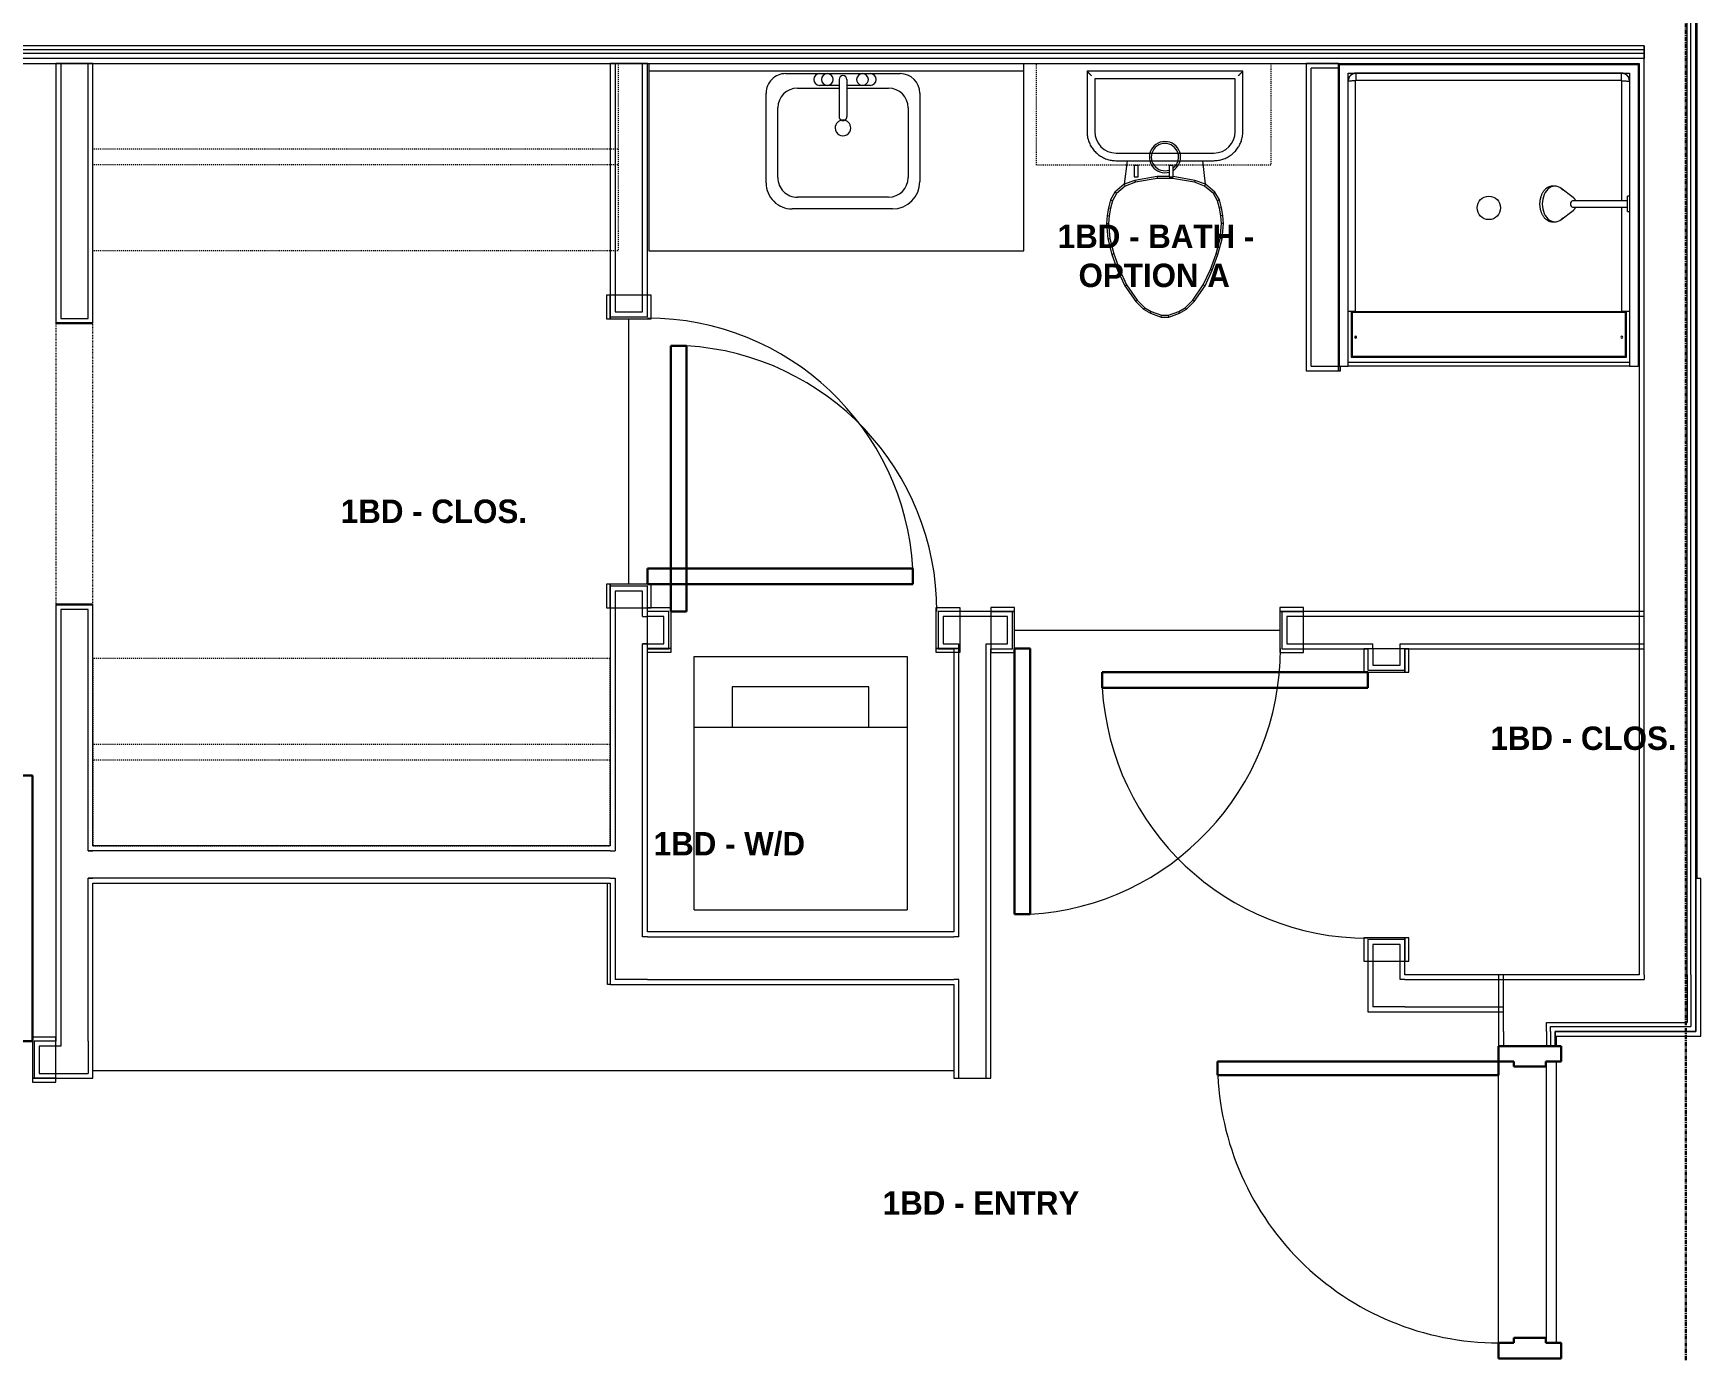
# Model space of a CAD drawing. Header units: inches. Extents: x -4093 to -1777, y 9773 to 12264.
# Drawn here: x -3692.9 to -3479.4, y 10668.9 to 10837.6 of the extents above; entities that cross this region are included whole.
import ezdxf

# ---------------------------------------------------------------- set-up
doc = ezdxf.new("R2010")
doc.units = ezdxf.units.IN
doc.header["$MEASUREMENT"] = 0
for name, pattern in [('Dash', [0.25, 0.125, -0.125]), ('Grid Line 1_2_', [0.875, 0.5, -0.125, 0.125, -0.125]), ('Overhead', [0.15625, 0.09375, -0.0625])]:
    doc.linetypes.add(name, pattern=pattern)
for name, color, linetype, lineweight in [('0-1', 7, 'Continuous', 5), ('0-2', 7, 'Continuous', 9), ('0-3', 8, 'Continuous', 9), ('A-AREA-IDEN', 2, 'Continuous', 9), ('A-DETL-MEDM-1', 10, 'Continuous', 30), ('A-DETL-MEDM-2', 33, 'Overhead', 9), ('A-DOOR-1', 7, 'Continuous', 9), ('A-DOOR-2', 10, 'Continuous', 30), ('A-DOOR-3', 31, 'Overhead', 9), ('A-DOOR-FRAM-1', 10, 'Continuous', 30), ('A-FLOR-1', 7, 'Continuous', 9), ('A-FLOR-2', 192, 'Continuous', 9), ('A-WALL-1', 7, 'Continuous', 9), ('A-WALL-2', 250, 'Continuous', 18), ('I-WALL-1', 7, 'Continuous', 9), ('P-SANR-FIXT-1', 7, 'Continuous', 9), ('Q-CASE-1', 7, 'Continuous', 9), ('Q-CASE-2', 7, 'Dash', 9), ('Q-CASE-HDLN-1', 7, 'Dash', 9), ('S-GRID-1', 1, 'Grid Line 1_2_', 30)]:
    doc.layers.add(name, color=color, linetype=linetype, lineweight=lineweight)
doc.styles.add('Century Gothic_B', font='GOTHICB.TTF', dxfattribs={"height": 3})

# ---------------------------------------------------------------- blocks, each defined once
blk = doc.blocks.new('SWING - SINGLE - FLUSH - SWING - FLUSH - 2-10 x 6-8 - PRIVACY-4346067-BACKGROUND - 3RD FLOOR')
at = {"layer": 'A-DOOR-1'}
for p, q in [((-17, 2.87), (-20, 2.87)), ((-20, 2.87), (-20, -2.38)), ((-17, -2.38), (-17, 2.87)), ((20, 2.87), (17, 2.87)), ((17, 2.87), (17, -2.38)), ((20, -2.38), (20, 2.87)), ((-20, -2.38), (-17, -2.38)), ((-17, -2.38), (-20, -2.38)), ((-20, -2.38), (-20, -2.88)), ((-20, -2.88), (-17, -2.88)), ((-17, -2.88), (-17, -2.38)), ((17, -2.38), (20, -2.38)), ((20, -2.38), (17, -2.38)), ((17, -2.38), (17, -2.88)), ((17, -2.88), (20, -2.88)), ((20, -2.88), (20, -2.38))]:
    blk.add_line(p, q, dxfattribs=at)
blk.add_arc((17, 2.37), 34.07, 93.3657, 180, dxfattribs=at)
at = {"layer": 'A-DOOR-2'}
for p, q in [((15, 2.37), (15, 36.38)), ((17, 36.38), (15, 36.38)), ((17, 2.37), (17, 36.38)), ((17, 2.37), (15, 2.37))]:
    blk.add_line(p, q, dxfattribs=at)
blk = doc.blocks.new('OD_CW_Closet - OD_CW_Closet-3838442-BACKGROUND - 3RD FLOOR')
at = {"layer": 'Q-CASE-HDLN-1'}
for p, q in [((0.74, -24), (0.74, 0)), ((0.74, 0), (67.99, 0)), ((67.99, 0), (67.99, -24)), ((0.74, -11), (67.99, -11)), ((0.74, -13), (67.99, -13)), ((67.99, -24), (0.74, -24))]:
    blk.add_line(p, q, dxfattribs=at)
blk = doc.blocks.new('Stacked Washer and Dryer - 26_x25_ - Private-3627842-BACKGROUND - 3RD FLOOR')
at = {"layer": 'P-SANR-FIXT-1'}
for p, q in [((0, 13.625), (32.4375, 13.625)), ((0, 13.625), (0, -13.625)), ((23.34375, -13.625), (23.34375, 13.625)), ((32.4375, 13.625), (32.4375, -13.625)), ((28.53125, 8.75), (23.34375, 8.75)), ((28.53125, -8.75), (28.53125, 8.75)), ((23.34375, -8.75), (28.53125, -8.75)), ((32.4375, -13.625), (0, -13.625))]:
    blk.add_line(p, q, dxfattribs=at)
blk = doc.blocks.new('SWING - SINGLE - FLUSH - SWING - FLUSH - 2-10 x 6-8 - PRIVACY-4346066-BACKGROUND - 3RD FLOOR')
at = {"layer": 'A-DOOR-1'}
for p, q in [((-17, 2.87), (-20, 2.87)), ((-20, 2.87), (-20, -2.38)), ((-17, -2.38), (-17, 2.87)), ((20, 2.87), (17, 2.87)), ((17, 2.87), (17, -2.38)), ((20, -2.38), (20, 2.87)), ((-20, -2.38), (-17, -2.38)), ((-17, -2.38), (-20, -2.38)), ((-20, -2.38), (-20, -2.88)), ((-20, -2.88), (-17, -2.88)), ((-17, -2.88), (-17, -2.38)), ((17, -2.38), (20, -2.38)), ((20, -2.38), (17, -2.38)), ((17, -2.38), (17, -2.88)), ((17, -2.88), (20, -2.88)), ((20, -2.88), (20, -2.38))]:
    blk.add_line(p, q, dxfattribs=at)
blk.add_arc((17, 2.37), 34.07, 93.3657, 180, dxfattribs=at)
at = {"layer": 'A-DOOR-2'}
for p, q in [((15, 2.37), (15, 36.38)), ((17, 36.38), (15, 36.38)), ((17, 2.37), (17, 36.38)), ((17, 2.37), (15, 2.37))]:
    blk.add_line(p, q, dxfattribs=at)
blk = doc.blocks.new('M_Sink Vanity-Square - 500 x 440mm-1372835-BACKGROUND - 3RD FLOOR')
at = {"layer": 'P-SANR-FIXT-1'}
for p, q in [((-5.72, 10.23), (7.14, 10.23)), ((-5.22, 8.73), (6.46, 8.73)), ((-9.22, -4.59), (-9.22, 6.73)), ((10.46, 6.91), (10.46, -4.59)), ((-7.72, -2.72), (-7.72, 6.23)), ((8.96, 6.23), (8.96, -2.72)), ((0.12, -6.33), (0.12, -1.59)), ((1.12, -6.33), (1.12, -1.59)), ((0.12, -5.22), (-5.22, -5.22)), ((-2.88, -5.59), (0.12, -5.59)), ((6.46, -5.22), (1.12, -5.22)), ((1.12, -5.59), (3.62, -5.59)), ((7.96, -7.09), (-6.72, -7.09)), ((3.62, -7.09), (-2.88, -7.09))]:
    blk.add_line(p, q, dxfattribs=at)
for centre, radius, start, end in [((-5.72, 6.73), 3.5, 90, 180), ((-5.22, 6.23), 2.5, 90, 180), ((6.46, 6.23), 2.5, 360, 90), ((7.14, 6.91), 3.32, 360, 90), ((0.62, -0.13), 1, 360, 180), ((0.62, -0.13), 1, 180, 0), ((0.62, -1.59), 0.5, 360, 180), ((-5.22, -2.72), 2.5, 180, 270), ((6.46, -2.72), 2.5, 270, 360), ((-6.72, -4.59), 2.5, 180, 270), ((-2.88, -6.34), 0.75, 90, 270), ((-1.88, -6.34), 0.75, 360, 180), ((-1.88, -6.34), 0.75, 180, 0), ((0.62, -6.33), 0.5, 180, 0), ((2.62, -6.34), 0.75, 0, 180), ((2.62, -6.34), 0.75, 180, 0), ((3.62, -6.34), 0.75, 270, 90), ((7.96, -4.59), 2.5, 270, 0)]:
    blk.add_arc(centre, radius, start, end, dxfattribs=at)
blk = doc.blocks.new('Toilet-Domestic-3D - Toilet-Domestic-3D-1352612-BACKGROUND - 3RD FLOOR')
at = {"layer": 'P-SANR-FIXT-1'}
for p, q in [((-9.98, 19.48), (-9.98, 11.75)), ((9.98, 19.48), (-9.98, 19.48)), ((-9.86, 19.36), (-9.98, 19.48)), ((9.98, 19.48), (9.86, 19.36)), ((9.98, 11.75), (9.98, 19.48)), ((9, 18.5), (-9, 18.5)), ((-9, 18.5), (-9, 11.75)), ((-9, 18.5), (-9, 11.75)), ((9, 18.5), (-9, 18.5)), ((9, 11.75), (9, 18.5)), ((9, 11.75), (9, 18.5)), ((-6.25, 9), (6.25, 9)), ((-6.25, 9), (6.25, 9)), ((-6.25, 8.02), (6.25, 8.02)), ((-4.86, 8.02), (-5.21, 5)), ((5.21, 5), (4.86, 8.02)), ((-5.21, 5), (-6.4, 4)), ((-5.08, 4.78), (-6.21, 3.84)), ((-3.84, 5.5), (-5.21, 5)), ((-5.21, 5), (-5.08, 4.78)), ((-3.77, 5.26), (-5.08, 4.78)), ((-1, 6), (-3.84, 5.5)), ((-3.84, 5.5), (-3.77, 5.26)), ((-0.98, 5.75), (-3.77, 5.26)), ((-1, 6), (-0.98, 5.75)), ((0.56, 6), (-1, 6)), ((0.98, 5.75), (-0.98, 5.75)), ((1, 5.98), (0.98, 5.75)), ((3.77, 5.26), (0.98, 5.75)), ((3.84, 5.5), (1.05, 5.99)), ((3.84, 5.5), (3.77, 5.26)), ((5.08, 4.78), (3.77, 5.26)), ((5.21, 5), (3.84, 5.5)), ((5.21, 5), (5.08, 4.78)), ((6.21, 3.84), (5.08, 4.78)), ((6.4, 4), (5.21, 5)), ((-6.97, 3), (-7.24, 2)), ((-6.73, 2.9), (-6.99, 1.95)), ((-6.4, 4), (-6.97, 3)), ((-6.97, 3), (-6.73, 2.9)), ((-6.21, 3.84), (-6.73, 2.9)), ((-6.21, 3.84), (-6.4, 4)), ((6.4, 4), (6.21, 3.84)), ((6.73, 2.9), (6.21, 3.84)), ((6.97, 3), (6.4, 4)), ((6.97, 3), (6.73, 2.9)), ((6.99, 1.95), (6.73, 2.9)), ((7.24, 2), (6.97, 3)), ((-7.41, 1), (-7.5, 0)), ((-7.24, 2), (-7.41, 1)), ((-7.41, 1), (-7.16, 0.96)), ((-7.16, 0.96), (-7.25, 0)), ((-7.24, 2), (-6.99, 1.95)), ((-6.99, 1.95), (-7.16, 0.96)), ((7.24, 2), (6.99, 1.95)), ((7.16, 0.96), (6.99, 1.95)), ((7.41, 1), (7.16, 0.96)), ((7.25, 0), (7.16, 0.96)), ((7.41, 1), (7.24, 2)), ((7.5, 0), (7.25, 0)), ((7.5, 0), (7.41, 1)), ((-7.5, 0), (-7.25, 0)), ((-7.5, 0), (-7.33, -1.99)), ((-7.33, -1.99), (-7.08, -1.95)), ((-7.33, -1.99), (-6.79, -4)), ((-7.25, 0), (-7.08, -1.95)), ((-7.08, -1.95), (-6.55, -3.92)), ((6.55, -3.92), (7.08, -1.95)), ((6.79, -4), (7.33, -1.99)), ((7.08, -1.95), (7.25, 0)), ((7.33, -1.99), (7.08, -1.95)), ((7.33, -1.99), (7.5, 0)), ((-6.79, -4), (-6.55, -3.92)), ((-6.79, -4), (-6.06, -6)), ((-6.55, -3.92), (-5.83, -5.9)), ((5.83, -5.9), (6.55, -3.92)), ((6.06, -6), (6.79, -4)), ((6.79, -4), (6.55, -3.92)), ((-6.06, -6), (-5.83, -5.9)), ((-6.06, -6), (-5.13, -8)), ((-5.83, -5.9), (-4.91, -7.88)), ((4.91, -7.88), (5.83, -5.9)), ((5.13, -8), (6.06, -6)), ((6.06, -6), (5.83, -5.9)), ((-5.13, -8), (-4.91, -7.88)), ((-5.13, -8), (-3.74, -10)), ((-4.91, -7.88), (-3.55, -9.84)), ((3.55, -9.84), (4.91, -7.88)), ((3.74, -10), (5.13, -8)), ((5.13, -8), (4.91, -7.88)), ((-3.74, -10), (-3.55, -9.84)), ((-3.74, -10), (-2.74, -11)), ((-3.55, -9.84), (-2.59, -10.8)), ((2.59, -10.8), (3.55, -9.84)), ((2.74, -11), (3.74, -10)), ((3.74, -10), (3.55, -9.84)), ((-2.74, -11), (-2.59, -10.8)), ((-2.74, -11), (-1.87, -11.5)), ((-2.59, -10.8), (-1.77, -11.27)), ((-1.87, -11.5), (-1.77, -11.27)), ((-1.87, -11.5), (-0.5, -12)), ((-1.77, -11.27), (-0.46, -11.75)), ((-0.5, -12), (-0.46, -11.75)), ((-0.5, -12), (0.5, -12)), ((-0.46, -11.75), (0.46, -11.75)), ((0.46, -11.75), (1.77, -11.27)), ((0.5, -12), (0.46, -11.75)), ((0.5, -12), (1.87, -11.5)), ((1.77, -11.27), (2.59, -10.8)), ((1.87, -11.5), (1.77, -11.27)), ((1.87, -11.5), (2.74, -11)), ((2.74, -11), (2.59, -10.8))]:
    blk.add_line(p, q, dxfattribs=at)
at = {"layer": 'P-SANR-FIXT-1', "flags": 128}
for points in [[(-9.98, 11.75), (-9.97, 11.6), (-9.97, 11.45), (-9.95, 11.3), (-9.93, 11.16), (-9.9, 11.01), (-9.87, 10.86), (-9.83, 10.72), (-9.79, 10.58), (-9.74, 10.44), (-9.68, 10.3), (-9.62, 10.16), (-9.56, 10.03), (-9.48, 9.9), (-9.41, 9.77), (-9.33, 9.65), (-9.24, 9.52), (-9.15, 9.41), (-9.05, 9.29), (-8.95, 9.18), (-8.85, 9.08), (-8.74, 8.97), (-8.62, 8.88), (-8.51, 8.78), (-8.39, 8.7), (-8.26, 8.61), (-8.14, 8.54), (-8.01, 8.46), (-7.87, 8.4), (-7.74, 8.33), (-7.6, 8.28), (-7.46, 8.22), (-7.32, 8.18), (-7.17, 8.14), (-7.03, 8.11), (-6.88, 8.08), (-6.74, 8.05), (-6.59, 8.04), (-6.44, 8.03), (-6.29, 8.02), (-6.25, 8.02)], [(6.25, 8.02), (6.4, 8.03), (6.55, 8.03), (6.7, 8.05), (6.84, 8.07), (6.99, 8.1), (7.14, 8.13), (7.28, 8.17), (7.42, 8.21), (7.56, 8.26), (7.7, 8.32), (7.84, 8.38), (7.97, 8.44), (8.1, 8.52), (8.23, 8.59), (8.35, 8.67), (8.48, 8.76), (8.59, 8.85), (8.71, 8.95), (8.82, 9.05), (8.92, 9.15), (9.03, 9.26), (9.12, 9.38), (9.22, 9.49), (9.3, 9.61), (9.39, 9.74), (9.46, 9.86), (9.54, 9.99), (9.6, 10.13), (9.67, 10.26), (9.72, 10.4), (9.78, 10.54), (9.82, 10.68), (9.86, 10.83), (9.89, 10.97), (9.92, 11.12), (9.95, 11.26), (9.96, 11.41), (9.97, 11.56), (9.98, 11.71), (9.98, 11.75)]]:
    blk.add_lwpolyline(points, dxfattribs=at)
at = {"layer": 'P-SANR-FIXT-1'}
for centre, radius, start, end in [((-6.25, 11.75), 2.75, 180, 270), ((-6.25, 11.75), 2.75, 180, 270), ((6.25, 11.75), 2.75, 270, 360), ((6.25, 11.75), 2.75, 270, 360), ((0, 8.48), 2, 360, 286.863), ((0, 8.48), 1.75, 360, 289.017), ((0, 8.48), 2, 302.0714, 360), ((0, 8.48), 1.75, 308.7554, 360)]:
    blk.add_arc(centre, radius, start, end, dxfattribs=at)
for points in [[(-9.98, 19.48), (-9.98, 19.48), (-9.98, 19.48), (-9.98, 19.48)], [(9.98, 19.48), (9.98, 19.48), (9.98, 19.48), (9.98, 19.48)]]:
    blk.add_open_spline(points, degree=3, dxfattribs=at)
for points, knots in [([(-9.37, 18.87), (-9.41, 18.91), (-9.47, 18.97), (-9.55, 19.05), (-9.6, 19.1), (-9.66, 19.16), (-9.71, 19.21), (-9.75, 19.25), (-9.78, 19.28), (-9.8, 19.3), (-9.82, 19.32), (-9.85, 19.35), (-9.86, 19.36), (-9.86, 19.36)], [0, 0, 0, 0, 0.166667, 0.25, 0.333333, 0.416667, 0.5, 0.583333, 0.666667, 0.708333, 0.75, 0.833333, 1, 1, 1, 1]), ([(9.86, 19.36), (9.86, 19.36), (9.85, 19.35), (9.82, 19.32), (9.8, 19.3), (9.78, 19.28), (9.75, 19.25), (9.71, 19.21), (9.66, 19.16), (9.6, 19.1), (9.55, 19.05), (9.47, 18.97), (9.41, 18.91), (9.37, 18.87)], [-1, -1, -1, -1, -0.833333, -0.75, -0.708333, -0.666667, -0.583333, -0.5, -0.416667, -0.333333, -0.25, -0.166667, 0, 0, 0, 0])]:
    blk.add_open_spline(points, degree=3, knots=knots, dxfattribs=at)
blk = doc.blocks.new('Bath Vanity - Bath Vanity 48_-3150017-BACKGROUND - 3RD FLOOR')
at = {"layer": 'Q-CASE-1'}
for p, q in [((24.74, 24), (-23.26, 24)), ((-23.26, 24), (-23.26, 1)), ((24.74, 1), (24.74, 24))]:
    blk.add_line(p, q, dxfattribs=at)
blk = doc.blocks.new('BATHROOM MIRROR - BATHROOM MIRROR 48_-3123886-BACKGROUND - 3RD FLOOR')
at = {"layer": 'Q-CASE-1'}
for p, q in [((-23.26, -23), (24.74, -23)), ((-23.26, -23), (-23.26, -24)), ((24.74, -24), (24.74, -23)), ((24.74, -24), (-23.26, -24))]:
    blk.add_line(p, q, dxfattribs=at)
blk = doc.blocks.new('300 Series Wall Hung Cabinet_326 - 30_-2909953-BACKGROUND - 3RD FLOOR')
at = {"layer": 'Q-CASE-1'}
for p, q in [((-2.01, 14.69), (-2.5, 14.69)), ((-2.5, 14.69), (-2.5, 13.19)), ((-2.01, 13.19), (-2.5, 13.19)), ((-2.01, 13.19), (-2.01, 14.69)), ((2.49, 14.69), (2, 14.69)), ((2, 14.69), (2, 13.19)), ((2.49, 13.19), (2, 13.19)), ((2.49, 13.19), (2.49, 14.69))]:
    blk.add_line(p, q, dxfattribs=at)
at = {"layer": 'Q-CASE-2'}
for p, q in [((-15, 0.19), (-15, 13.19)), ((-15, 13.19), (15, 13.19)), ((15, 13.19), (15, 0.19)), ((15, 0.19), (-15, 0.19))]:
    blk.add_line(p, q, dxfattribs=at)
blk = doc.blocks.new('SWING - SINGLE - FLUSH - SWING - FLUSH - 2-10 x 6-8 - PASSAGE-4346082-BACKGROUND - 3RD FLOOR')
at = {"layer": 'A-DOOR-1'}
for p, q in [((-20, 2.37), (-20, 2.87)), ((-20, 2.87), (-17, 2.87)), ((-20, 2.37), (-17, 2.37)), ((-20, -2.88), (-20, 2.37)), ((-17, 2.37), (-20, 2.37)), ((-17, 2.87), (-17, 2.37)), ((-17, 2.37), (-17, -2.88)), ((17, 2.37), (17, 2.87)), ((17, 2.87), (20, 2.87)), ((17, 2.37), (20, 2.37)), ((17, -2.88), (17, 2.37)), ((20, 2.37), (17, 2.37)), ((20, 2.87), (20, 2.37)), ((20, 2.37), (20, -2.88)), ((-17, -2.88), (-20, -2.88)), ((20, -2.88), (17, -2.88))]:
    blk.add_line(p, q, dxfattribs=at)
blk.add_arc((17, -2.38), 34.07, 180, 266.6343, dxfattribs=at)
at = {"layer": 'A-DOOR-2'}
for p, q in [((15, -2.38), (15, -36.38)), ((17, -2.38), (15, -2.38)), ((17, -2.38), (17, -36.38)), ((17, -36.38), (15, -36.38))]:
    blk.add_line(p, q, dxfattribs=at)
blk = doc.blocks.new('OD_CW_Closet - OD_CW_Closet-3890306-BACKGROUND - 3RD FLOOR')
at = {"layer": 'Q-CASE-HDLN-1'}
for p, q in [((66.99, 24), (0.74, 24)), ((0.74, 24), (0.74, 0)), ((66.99, 0), (66.99, 24)), ((0.74, 13), (66.99, 13)), ((0.74, 11), (66.99, 11)), ((0.74, 0), (66.99, 0))]:
    blk.add_line(p, q, dxfattribs=at)
blk = doc.blocks.new('Casework 16 - Casework 1-4240736-BACKGROUND - 3RD FLOOR')
at = {"layer": 'Q-CASE-1'}
for p, q in [((-3619.4, 10715.81), (-3619.4, 10728.81)), ((-3619.05, 10715.81), (-3619.4, 10715.81)), ((-3685.3, 10704.81), (-3575.05, 10704.81))]:
    blk.add_line(p, q, dxfattribs=at)
blk = doc.blocks.new('The Shower - The Shower-V79-BACKGROUND - 3RD FLOOR')
at = {"layer": 'P-SANR-FIXT-1'}
for p, q in [((0, -0.5), (38.5, -0.5)), ((0, -39.25), (0, -0.5)), ((0.12, -39.25), (0.12, -0.63)), ((0.12, -0.63), (38.38, -0.63)), ((1.25, -39.25), (1.25, -1.75)), ((1.25, -1.75), (37.25, -1.75)), ((1.58, -2.01), (1.51, -2.08)), ((1.73, -1.9), (1.7, -1.92)), ((2.01, -1.78), (1.93, -1.8)), ((2.25, -1.77), (2.25, -1.75)), ((36.25, -1.77), (2.25, -1.77)), ((36.25, -1.77), (36.25, -1.75)), ((36.57, -1.8), (36.49, -1.78)), ((36.8, -1.92), (36.77, -1.9)), ((36.99, -2.08), (36.92, -2.01)), ((37.25, -1.75), (37.25, -17.52)), ((38.38, -0.63), (38.38, -39.25)), ((38.5, -0.5), (38.5, -39.25)), ((1.3, -2.43), (1.28, -2.51)), ((1.42, -2.2), (1.4, -2.23)), ((2.2, -32.27), (2.2, -2.75)), ((36.25, -2.7), (2.25, -2.7)), ((36.3, -18.11), (36.3, -2.75)), ((37.1, -2.23), (37.08, -2.2)), ((37.22, -2.51), (37.2, -2.43)), ((36.3, -32.27), (36.3, -18.89)), ((37.25, -19.48), (37.25, -39.25)), ((1.62, -32.27), (1.62, -38.13)), ((36.75, -32.38), (1.75, -32.38)), ((1.75, -32.38), (1.75, -38)), ((2.2, -32.27), (36.3, -32.27)), ((36.75, -38), (36.75, -32.38)), ((36.88, -38.13), (36.88, -32.27)), ((1.62, -38.13), (36.88, -38.13)), ((1.75, -38), (36.75, -38)), ((0.12, -39.25), (0, -39.25)), ((0.12, -39.25), (1.25, -39.25)), ((1.25, -38.75), (37.25, -38.75)), ((1.25, -39.25), (1.25, -38.75)), ((37.25, -39.25), (1.25, -39.25)), ((37.25, -38.75), (37.25, -39.25)), ((37.25, -39.25), (38.38, -39.25)), ((38.5, -39.25), (38.38, -39.25))]:
    blk.add_line(p, q, dxfattribs=at)
blk.add_circle((19.25, -19), 1.5, dxfattribs=at)
for centre, radius, start, end in [((2.25, -2.75), 1, 90, 180), ((36.25, -2.75), 1, 0, 90), ((2.2, -35.56), 0.125, 0, 180), ((2.2, -35.56), 0.125, 180, 0), ((36.3, -35.56), 0.125, 0, 180), ((36.3, -35.56), 0.125, 180, 0)]:
    blk.add_arc(centre, radius, start, end, dxfattribs=at)
for centre, start_param, end_param in [((2.2, -32.28), 1.570796, 3.141593), ((36.3, -32.28), 0, 1.570796)]:
    blk.add_ellipse(centre, major_axis=(0.95, 0), ratio=0.019505, start_param=start_param, end_param=end_param, dxfattribs=at)
for points, knots in [([(2.25, -1.77), (2.18, -1.77), (2.05, -1.78), (1.8, -1.86), (1.52, -2.04), (1.34, -2.32), (1.26, -2.57), (1.25, -2.7), (1.25, -2.77)], [0, 0, 0, 0, 0.125, 0.25, 0.5, 0.75, 0.875, 1, 1, 1, 1]), ([(1.38, -2.25), (1.41, -2.21), (1.47, -2.12), (1.54, -2.04), (1.59, -2)], [-0.6665731, -0.6665731, -0.6665731, -0.6665731, -0.5714286, -0.4611793, -0.4611793, -0.4611793, -0.4611793]), ([(1.75, -1.88), (1.77, -1.87), (1.86, -1.82), (2.03, -1.77), (2.17, -1.75), (2.25, -1.75)], [-0.3333068, -0.3333068, -0.3333068, -0.3333068, -0.2857143, -0.1428571, 0, 0, 0, 0]), ([(36.25, -1.75), (36.31, -1.75), (36.42, -1.76), (36.59, -1.8), (36.7, -1.85), (36.75, -1.88)], [-1, -1, -1, -1, -0.8928571, -0.7857143, -0.6666667, -0.6666667, -0.6666667, -0.6666667]), ([(37.25, -2.77), (37.25, -2.7), (37.24, -2.57), (37.16, -2.32), (36.98, -2.04), (36.7, -1.86), (36.45, -1.78), (36.32, -1.77), (36.25, -1.77)], [0, 0, 0, 0, 0.125, 0.25, 0.5, 0.75, 0.875, 1, 1, 1, 1]), ([(36.75, -1.88), (36.79, -1.91), (36.89, -1.97), (36.97, -2.05), (37.01, -2.1)], [-0.6665731, -0.6665731, -0.6665731, -0.6665731, -0.5714286, -0.4475924, -0.4475924, -0.4475924, -0.4475924]), ([(2.25, -2.7), (2.24, -2.7), (2.24, -2.7), (2.23, -2.7), (2.22, -2.71), (2.22, -2.71), (2.21, -2.72), (2.21, -2.73), (2.2, -2.74), (2.2, -2.74), (2.2, -2.75), (2.2, -2.75)], [-1, -1, -1, -1, -0.833333, -0.75, -0.666667, -0.583333, -0.416667, -0.333333, -0.208333, -0.083333, 0, 0, 0, 0]), ([(36.3, -2.75), (36.3, -2.74), (36.3, -2.74), (36.3, -2.73), (36.29, -2.72), (36.29, -2.72), (36.28, -2.71), (36.27, -2.71), (36.26, -2.7), (36.26, -2.7), (36.25, -2.7), (36.25, -2.7)], [-1, -1, -1, -1, -0.833333, -0.75, -0.666667, -0.583333, -0.416667, -0.333333, -0.208333, -0.083333, 0, 0, 0, 0]), ([(37.12, -2.25), (37.13, -2.27), (37.16, -2.33), (37.18, -2.38), (37.19, -2.42)], [-0.3333068, -0.3333068, -0.3333068, -0.3333068, -0.2857143, -0.2174647, -0.2174647, -0.2174647, -0.2174647])]:
    blk.add_open_spline(points, degree=3, knots=knots, dxfattribs=at)
for points in [[(1.63, -1.97), (1.67, -1.94), (1.71, -1.91), (1.75, -1.88)], [(2.25, -2.7), (2.25, -2.62), (2.25, -2.45), (2.25, -2.22), (2.25, -2.03), (2.25, -1.88), (2.25, -1.82), (2.25, -1.8)], [(36.25, -2.7), (36.25, -2.62), (36.25, -2.45), (36.25, -2.22), (36.25, -2.03), (36.25, -1.88), (36.25, -1.82), (36.25, -1.8)], [(1.25, -2.75), (1.25, -2.74), (1.25, -2.72), (1.25, -2.71)], [(2.2, -2.75), (2.12, -2.75), (1.95, -2.75), (1.72, -2.75), (1.52, -2.76), (1.37, -2.76), (1.27, -2.76), (1.25, -2.77), (1.25, -2.77)], [(1.35, -2.32), (1.36, -2.3), (1.37, -2.27), (1.38, -2.25)], [(36.3, -2.75), (36.38, -2.75), (36.55, -2.75), (36.78, -2.75), (36.98, -2.76), (37.13, -2.76), (37.23, -2.76), (37.25, -2.77), (37.25, -2.77)], [(37.04, -2.14), (37.07, -2.18), (37.09, -2.21), (37.12, -2.25)], [(37.25, -2.67), (37.25, -2.7), (37.25, -2.72), (37.25, -2.75)]]:
    blk.add_open_spline(points, degree=3, dxfattribs=at)
blk = doc.blocks.new('Shower Head - Shower Head-V80-BACKGROUND - 3RD FLOOR')
at = {"layer": 'P-SANR-FIXT-1'}
for p, q in [((-2.28, 9.81), (-2.28, 9.54)), ((-2.02, 8.78), (-0.84, 7.19)), ((0.84, 7.19), (2.02, 8.78)), ((2.28, 9.54), (2.28, 9.81)), ((-0.39, 7.27), (-0.39, 6.01)), ((0.39, 6.01), (0.39, 7.27)), ((-0.98, 0.26), (-0.98, 0)), ((-0.98, 0.26), (0.98, 0.26)), ((-0.39, 1), (-0.39, 0.26)), ((0.39, 0.26), (0.39, 1)), ((0.98, 0), (0.98, 0.26)), ((0.98, 0), (-0.98, 0))]:
    blk.add_line(p, q, dxfattribs=at)
at = {"layer": 'P-SANR-FIXT-1', "flags": 128}
for points in [[(0, 11.49), (-0.09, 11.49), (-0.18, 11.48), (-0.27, 11.48), (-0.35, 11.47), (-0.44, 11.46), (-0.53, 11.44), (-0.62, 11.43), (-0.7, 11.41), (-0.79, 11.39), (-0.87, 11.36), (-0.95, 11.34), (-1.03, 11.31), (-1.11, 11.28), (-1.19, 11.25), (-1.26, 11.21), (-1.34, 11.17), (-1.41, 11.13), (-1.48, 11.09), (-1.55, 11.05), (-1.61, 11), (-1.68, 10.95), (-1.74, 10.9), (-1.8, 10.85), (-1.85, 10.8), (-1.9, 10.74), (-1.95, 10.69), (-2, 10.63), (-2.04, 10.57), (-2.08, 10.51), (-2.12, 10.44), (-2.15, 10.38), (-2.18, 10.31), (-2.21, 10.25), (-2.23, 10.18), (-2.25, 10.11), (-2.26, 10.04), (-2.27, 9.97), (-2.28, 9.9), (-2.28, 9.83), (-2.28, 9.81)], [(2.28, 9.81), (2.28, 9.88), (2.28, 9.95), (2.27, 10.02), (2.25, 10.09), (2.24, 10.16), (2.21, 10.23), (2.19, 10.3), (2.16, 10.36), (2.13, 10.43), (2.09, 10.49), (2.05, 10.55), (2.01, 10.61), (1.97, 10.67), (1.92, 10.73), (1.86, 10.79), (1.81, 10.84), (1.75, 10.89), (1.69, 10.94), (1.63, 10.99), (1.57, 11.04), (1.5, 11.08), (1.43, 11.12), (1.36, 11.16), (1.28, 11.2), (1.21, 11.24), (1.13, 11.27), (1.05, 11.3), (0.97, 11.33), (0.89, 11.36), (0.81, 11.38), (0.72, 11.4), (0.64, 11.42), (0.55, 11.44), (0.47, 11.45), (0.38, 11.46), (0.29, 11.47), (0.2, 11.48), (0.11, 11.49), (0.02, 11.49), (0, 11.49)], [(-0.84, 7.19), (-0.81, 7.16), (-0.79, 7.13), (-0.76, 7.1), (-0.73, 7.08), (-0.7, 7.05), (-0.68, 7.03), (-0.65, 7.01), (-0.62, 6.98), (-0.59, 6.97), (-0.56, 6.95), (-0.53, 6.93), (-0.49, 6.91), (-0.46, 6.9), (-0.43, 6.89), (-0.4, 6.87)], [(0.39, 6.87), (0.43, 6.88), (0.46, 6.9), (0.49, 6.91), (0.52, 6.93), (0.55, 6.94), (0.58, 6.96), (0.61, 6.98), (0.64, 7), (0.67, 7.03), (0.7, 7.05), (0.73, 7.07), (0.76, 7.1), (0.78, 7.13), (0.81, 7.16), (0.83, 7.19), (0.84, 7.19)], [(-0.39, 6.01), (-0.39, 5.81), (-0.39, 5.6), (-0.39, 5.38), (-0.39, 5.15), (-0.39, 4.92), (-0.39, 4.68), (-0.39, 4.43), (-0.39, 4.18), (-0.39, 3.93), (-0.39, 3.67), (-0.39, 3.4), (-0.39, 3.13), (-0.39, 2.86), (-0.39, 2.59), (-0.39, 2.31), (-0.39, 2.03), (-0.39, 1.75), (-0.39, 1.46), (-0.39, 1.18), (-0.39, 1)], [(0.39, 1), (0.39, 1.29), (0.39, 1.57), (0.39, 1.85), (0.39, 2.13), (0.39, 2.41), (0.39, 2.69), (0.39, 2.96), (0.39, 3.23), (0.39, 3.5), (0.39, 3.76), (0.39, 4.02), (0.39, 4.27), (0.39, 4.52), (0.39, 4.77), (0.39, 5), (0.39, 5.23), (0.39, 5.46), (0.39, 5.67), (0.39, 5.88), (0.39, 6.01)]]:
    blk.add_lwpolyline(points, dxfattribs=at)
at = {"layer": 'P-SANR-FIXT-1'}
for centre, major_axis, start_param, end_param in [((0, 9.54), (-2.28, 0), 4.712389, 6.956384), ((0, 9.54), (2.28, 0), 5.609987, 7.853982), ((0, 7.27), (-0.394, 0), 4.712389, 6.283185), ((0, 7.27), (0.394, 0), 0, 1.570796)]:
    blk.add_ellipse(centre, major_axis=major_axis, ratio=0.707107, start_param=start_param, end_param=end_param, dxfattribs=at)
blk = doc.blocks.new('Door-Opening - CLEAR OPENING - 3_-0_ x 6_-10_5_-4378073-BACKGROUND - 3RD FLOOR')
at = {"layer": 'A-DETL-MEDM-1'}
for p, q in [((-18.32, 2.37), (-18.32, -2.38)), ((17.68, -2.38), (17.68, 2.37))]:
    blk.add_line(p, q, dxfattribs=at)
at = {"layer": 'A-DETL-MEDM-2'}
blk.add_line((-18.32, -2.38), (17.68, -2.38), dxfattribs=at)
at = {"layer": 'A-DOOR-3'}
blk.add_line((17.68, 2.37), (-18.32, 2.37), dxfattribs=at)
blk = doc.blocks.new('CTR - 1st Phase - Unit Layouts_rvt-1-BACKGROUND - 3RD FLOOR')
at = {"layer": 'A-FLOR-1'}
for p, q in [((-3616.67, 10767.06), (-3616.67, 10801.06)), ((-3567.3, 10761.19), (-3533.3, 10761.19)), ((-3505.3, 10669.94), (-3505.3, 10704.19))]:
    blk.add_line(p, q, dxfattribs=at)
at = {"layer": 'A-WALL-1'}
for p, q in [((-3685.3, 10833.75), (-3690.05, 10833.75)), ((-3690.05, 10833.75), (-3690.05, 10800.47)), ((-3685.3, 10800.47), (-3685.3, 10833.75)), ((-3614.3, 10833.75), (-3619.05, 10833.75)), ((-3619.05, 10833.75), (-3619.05, 10801.31)), ((-3614.3, 10801.31), (-3614.3, 10833.75)), ((-3529.92, 10833.75), (-3529.92, 10794.38)), ((-3529.3, 10833.75), (-3529.92, 10833.75)), ((-3525.8, 10833.75), (-3529.3, 10833.75)), ((-3619.05, 10801.31), (-3614.3, 10801.31)), ((-3525.55, 10794.38), (-3525.55, 10795)), ((-3529.92, 10794.38), (-3529.3, 10794.38)), ((-3529.3, 10794.38), (-3525.8, 10794.38)), ((-3525.8, 10794.38), (-3525.55, 10794.38)), ((-3614.3, 10766.81), (-3619.05, 10766.81)), ((-3619.05, 10766.81), (-3619.05, 10733.56)), ((-3614.3, 10763.56), (-3614.3, 10766.81)), ((-3690.05, 10764.47), (-3690.05, 10708.56)), ((-3685.3, 10733.56), (-3685.3, 10764.47)), ((-3611.55, 10763.56), (-3614.3, 10763.56)), ((-3611.55, 10758.81), (-3611.55, 10763.56)), ((-3567.55, 10763.56), (-3577.05, 10763.56)), ((-3577.05, 10763.56), (-3577.05, 10758.81)), ((-3567.55, 10758.81), (-3567.55, 10763.56)), ((-3486.67, 10763.56), (-3533.05, 10763.56)), ((-3533.05, 10763.56), (-3533.05, 10758.81)), ((-3486.67, 10758.81), (-3486.67, 10763.56)), ((-3614.3, 10758.81), (-3611.55, 10758.81)), ((-3614.3, 10722.56), (-3614.3, 10758.81)), ((-3577.05, 10758.81), (-3575.05, 10758.81)), ((-3575.05, 10758.81), (-3575.05, 10722.56)), ((-3570.3, 10758.81), (-3567.55, 10758.81)), ((-3570.3, 10703.81), (-3570.3, 10758.81)), ((-3533.05, 10758.81), (-3522.05, 10758.81)), ((-3522.05, 10758.81), (-3522.05, 10756.06)), ((-3517.3, 10758.81), (-3486.67, 10758.81)), ((-3517.3, 10756.06), (-3517.3, 10758.81)), ((-3522.05, 10756.06), (-3517.3, 10756.06)), ((-3619.05, 10733.56), (-3685.3, 10733.56)), ((-3685.3, 10708.56), (-3685.3, 10728.81)), ((-3685.3, 10728.81), (-3619.05, 10728.81)), ((-3619.05, 10728.81), (-3619.05, 10715.81)), ((-3575.05, 10722.56), (-3614.3, 10722.56)), ((-3522.05, 10721.56), (-3522.05, 10712.31)), ((-3517.3, 10721.56), (-3522.05, 10721.56)), ((-3517.3, 10717.06), (-3517.3, 10721.56)), ((-3619.05, 10715.81), (-3618.42, 10715.81)), ((-3618.42, 10715.81), (-3614.3, 10715.81)), ((-3614.3, 10715.81), (-3575.05, 10715.81)), ((-3575.05, 10715.81), (-3575.05, 10703.81)), ((-3504.67, 10717.06), (-3517.3, 10717.06)), ((-3504.67, 10712.31), (-3504.67, 10717.06)), ((-3522.05, 10712.31), (-3521.42, 10712.31)), ((-3521.42, 10712.31), (-3517.3, 10712.31)), ((-3517.3, 10712.31), (-3504.67, 10712.31)), ((-3690.05, 10708.56), (-3692.8, 10708.56)), ((-3692.8, 10708.56), (-3692.8, 10703.81)), ((-3685.3, 10704.44), (-3685.3, 10708.56)), ((-3692.8, 10703.81), (-3685.3, 10703.81)), ((-3685.3, 10703.81), (-3685.3, 10704.44)), ((-3575.05, 10703.81), (-3570.3, 10703.81))]:
    blk.add_line(p, q, dxfattribs=at)
at = {"layer": 'A-WALL-2'}
for p, q in [((-3689.42, 10833.75), (-3689.42, 10801.1)), ((-3685.92, 10801.1), (-3685.92, 10833.75)), ((-3618.42, 10833.75), (-3618.42, 10801.94)), ((-3614.92, 10801.94), (-3614.92, 10833.75)), ((-3529.3, 10795), (-3529.3, 10833.13)), ((-3525.8, 10833.13), (-3529.3, 10833.13)), ((-3689.42, 10801.1), (-3687.67, 10801.1)), ((-3687.67, 10801.1), (-3685.92, 10801.1)), ((-3618.42, 10801.94), (-3616.67, 10801.94)), ((-3616.67, 10801.94), (-3614.92, 10801.94)), ((-3529.3, 10795), (-3525.8, 10795)), ((-3525.8, 10795), (-3525.8, 10794.38)), ((-3525.8, 10794.38), (-3525.8, 10795)), ((-3616.67, 10766.19), (-3618.42, 10766.19)), ((-3618.42, 10766.19), (-3618.42, 10732.94)), ((-3614.92, 10766.19), (-3616.67, 10766.19)), ((-3614.92, 10762.94), (-3614.92, 10766.19)), ((-3689.42, 10763.85), (-3689.42, 10708.56)), ((-3687.67, 10763.85), (-3689.42, 10763.85)), ((-3685.92, 10763.85), (-3687.67, 10763.85)), ((-3685.92, 10732.94), (-3685.92, 10763.85)), ((-3614.92, 10762.94), (-3614.3, 10762.94)), ((-3614.92, 10762.94), (-3614.3, 10762.94)), ((-3612.17, 10762.94), (-3614.3, 10762.94)), ((-3612.17, 10761.19), (-3612.17, 10762.94)), ((-3576.42, 10762.94), (-3576.42, 10761.19)), ((-3568.17, 10762.94), (-3576.42, 10762.94)), ((-3568.17, 10761.19), (-3568.17, 10762.94)), ((-3532.42, 10762.94), (-3532.42, 10761.19)), ((-3486.67, 10762.94), (-3532.42, 10762.94)), ((-3612.17, 10759.44), (-3612.17, 10761.19)), ((-3576.42, 10761.19), (-3576.42, 10759.44)), ((-3568.17, 10759.44), (-3568.17, 10761.19)), ((-3532.42, 10761.19), (-3532.42, 10759.44)), ((-3614.92, 10759.44), (-3614.3, 10759.44)), ((-3614.3, 10759.44), (-3614.92, 10759.44)), ((-3614.92, 10721.94), (-3614.92, 10759.44)), ((-3614.3, 10759.44), (-3612.17, 10759.44)), ((-3576.42, 10759.44), (-3574.42, 10759.44)), ((-3574.42, 10758.81), (-3574.42, 10759.44)), ((-3574.42, 10721.94), (-3574.42, 10758.81)), ((-3570.92, 10759.44), (-3568.17, 10759.44)), ((-3570.92, 10758.81), (-3570.92, 10759.44)), ((-3570.92, 10703.81), (-3570.92, 10758.81)), ((-3532.42, 10759.44), (-3521.42, 10759.44)), ((-3521.42, 10758.81), (-3521.42, 10759.44)), ((-3521.42, 10758.81), (-3521.42, 10756.69)), ((-3517.92, 10759.44), (-3486.67, 10759.44)), ((-3517.92, 10758.81), (-3517.92, 10759.44)), ((-3517.92, 10756.69), (-3517.92, 10758.81)), ((-3521.42, 10756.69), (-3519.67, 10756.69)), ((-3519.67, 10756.69), (-3517.92, 10756.69)), ((-3685.92, 10732.94), (-3685.3, 10732.94)), ((-3685.3, 10732.94), (-3685.92, 10732.94)), ((-3619.05, 10732.94), (-3685.3, 10732.94)), ((-3619.05, 10732.94), (-3618.42, 10732.94)), ((-3685.3, 10729.44), (-3685.92, 10729.44)), ((-3685.92, 10708.56), (-3685.92, 10729.44)), ((-3685.92, 10729.44), (-3685.3, 10729.44)), ((-3619.05, 10729.44), (-3685.3, 10729.44)), ((-3619.05, 10729.44), (-3618.42, 10729.44)), ((-3618.42, 10729.44), (-3618.42, 10716.44)), ((-3614.3, 10721.94), (-3614.92, 10721.94)), ((-3614.3, 10721.94), (-3575.05, 10721.94)), ((-3574.42, 10721.94), (-3575.05, 10721.94)), ((-3521.42, 10720.94), (-3521.42, 10712.94)), ((-3519.67, 10720.94), (-3521.42, 10720.94)), ((-3517.92, 10720.94), (-3519.67, 10720.94)), ((-3517.92, 10716.44), (-3517.92, 10720.94)), ((-3614.92, 10716.44), (-3618.42, 10716.44)), ((-3614.3, 10716.44), (-3614.92, 10716.44)), ((-3614.3, 10716.44), (-3575.05, 10716.44)), ((-3574.42, 10716.44), (-3575.05, 10716.44)), ((-3574.42, 10703.81), (-3574.42, 10716.44)), ((-3517.3, 10716.44), (-3517.92, 10716.44)), ((-3517.3, 10716.44), (-3504.67, 10716.44)), ((-3517.92, 10712.94), (-3521.42, 10712.94)), ((-3517.3, 10712.94), (-3517.92, 10712.94)), ((-3517.3, 10712.94), (-3504.67, 10712.94)), ((-3692.17, 10707.94), (-3692.17, 10706.19)), ((-3689.42, 10707.94), (-3692.17, 10707.94)), ((-3689.42, 10708.56), (-3689.42, 10707.94)), ((-3685.92, 10708.56), (-3685.92, 10707.94)), ((-3685.92, 10707.94), (-3685.92, 10704.44)), ((-3692.17, 10706.19), (-3692.17, 10704.44)), ((-3692.17, 10704.44), (-3685.92, 10704.44))]:
    blk.add_line(p, q, dxfattribs=at)
at = {"layer": '0-2'}
for name, p, rotation in [('OD_CW_Closet - OD_CW_Closet-3838442-BACKGROUND - 3RD FLOOR', (-3617.31, 10809.75), 180), ('BATHROOM MIRROR - BATHROOM MIRROR 48_-3123886-BACKGROUND - 3RD FLOOR', (-3589.37, 10809.75), 180), ('300 Series Wall Hung Cabinet_326 - 30_-2909953-BACKGROUND - 3RD FLOOR', (-3549.47, 10833.93), 180), ('Bath Vanity - Bath Vanity 48_-3150017-BACKGROUND - 3RD FLOOR', (-3589.37, 10833.75), 180), ('M_Sink Vanity-Square - 500 x 440mm-1372835-BACKGROUND - 3RD FLOOR', (-3588.63, 10825.35), 180), ('Shower Head - Shower Head-V80-BACKGROUND - 3RD FLOOR', (-3488.55, 10815.75), 89.99999999977557), ('SWING - SINGLE - FLUSH - SWING - FLUSH - 2-10 x 6-8 - PRIVACY-4346066-BACKGROUND - 3RD FLOOR', (-3616.67, 10784.06), 270.0000000000371), ('Door-Opening - CLEAR OPENING - 3_-0_ x 6_-10_5_-4378073-BACKGROUND - 3RD FLOOR', (-3687.67, 10782.15), 269.9999999999788), ('SWING - SINGLE - FLUSH - SWING - FLUSH - 2-10 x 6-8 - PASSAGE-4346082-BACKGROUND - 3RD FLOOR', (-3594.3, 10761.19), 180), ('SWING - SINGLE - FLUSH - SWING - FLUSH - 2-10 x 6-8 - PRIVACY-4346067-BACKGROUND - 3RD FLOOR', (-3550.3, 10761.19), 180), ('SWING - SINGLE - FLUSH - SWING - FLUSH - 2-10 x 6-8 - PRIVACY-4346066-BACKGROUND - 3RD FLOOR', (-3519.67, 10738.81), 89.99999999999125), ('OD_CW_Closet - OD_CW_Closet-3890306-BACKGROUND - 3RD FLOOR', (-3618.31, 10757.56), 180), ('Stacked Washer and Dryer - 26_x25_ - Private-3627842-BACKGROUND - 3RD FLOOR', (-3594.67, 10725.38), 90.0000000000484)]:
    blk.add_blockref(name, p, dxfattribs=dict(at, rotation=rotation))
for name, p in [('The Shower - The Shower-V79-BACKGROUND - 3RD FLOOR', (-3525.8, 10834.25)), ('Toilet-Domestic-3D - Toilet-Domestic-3D-1352612-BACKGROUND - 3RD FLOOR', (-3548.02, 10813.27)), ('SWING - SINGLE - FLUSH - SWING - FLUSH - 2-10 x 6-8 - PRIVACY-4346067-BACKGROUND - 3RD FLOOR', (-3710.05, 10706.19)), ('Casework 16 - Casework 1-4240736-BACKGROUND - 3RD FLOOR', (0, 0))]:
    blk.add_blockref(name, p, dxfattribs=at)
blk = doc.blocks.new('HOLLOW METAL - UNIT DOOR-2191978-BACKGROUND - 3RD FLOOR')
at = {"layer": 'A-DOOR-1'}
blk.add_arc((18, 3.875), 36, 90, 180, dxfattribs=at)
at = {"layer": 'A-DOOR-2'}
for p, q in [((18, 39.875), (16.25, 39.875)), ((16.25, 39.875), (16.25, 3.875)), ((18, 3.875), (18, 39.875)), ((16.25, 3.875), (18, 3.875))]:
    blk.add_line(p, q, dxfattribs=at)
at = {"layer": 'A-DOOR-FRAM-1'}
for p, q in [((-18, 3.875), (-20, 3.875)), ((-20, 3.875), (-20, -4.125)), ((-18, 1.9375), (-18, 3.875)), ((18, 3.875), (18, 1.9375)), ((20, 3.875), (18, 3.875)), ((20, -4.125), (20, 3.875)), ((-17.375, 1.9375), (-18, 1.9375)), ((-17.375, -2.1875), (-17.375, 1.9375)), ((18, 1.9375), (17.375, 1.9375)), ((17.375, 1.9375), (17.375, -2.1875)), ((-20, -4.125), (-18, -4.125)), ((-18, -4.125), (-18, -2.1875)), ((-18, -2.1875), (-17.375, -2.1875)), ((17.375, -2.1875), (18, -2.1875)), ((18, -2.1875), (18, -4.125)), ((18, -4.125), (20, -4.125))]:
    blk.add_line(p, q, dxfattribs=at)
blk = doc.blocks.new('CTR - 1st Phase - Common Walls_rvt-1-BACKGROUND - 3RD FLOOR')
at = {"layer": 'A-WALL-2'}
for p, q in [((-3481.17, 10717.06), (-3481.17, 10959.31)), ((-3480.67, 10717.06), (-3480.67, 10959.31)), ((-3487.3, 10836), (-3852.47, 10836)), ((-3487.3, 10835.5), (-3852.47, 10835.5)), ((-3486.67, 10836), (-3487.3, 10836)), ((-3486.67, 10835.5), (-3487.3, 10835.5)), ((-3486.67, 10836), (-3486.67, 10835.5)), ((-3486.67, 10835.5), (-3486.67, 10836)), ((-3486.67, 10835.5), (-3486.67, 10835)), ((-3486.67, 10835), (-3486.67, 10835.5)), ((-3487.3, 10835), (-3852.47, 10835)), ((-3487.3, 10834.38), (-3852.47, 10834.38)), ((-3486.67, 10835), (-3487.3, 10835)), ((-3486.67, 10834.38), (-3487.3, 10834.38)), ((-3486.67, 10835), (-3486.67, 10834.38)), ((-3486.67, 10834.38), (-3486.67, 10835)), ((-3486.67, 10717.06), (-3486.67, 10834.38)), ((-3504.67, 10716.44), (-3486.67, 10716.44)), ((-3504.67, 10710.94), (-3504.67, 10716.44)), ((-3486.67, 10717.06), (-3486.67, 10716.44)), ((-3481.17, 10717.06), (-3481.17, 10716.44)), ((-3481.17, 10716.44), (-3481.17, 10710.94)), ((-3480.67, 10717.06), (-3480.67, 10710.94)), ((-3504.67, 10709.81), (-3504.67, 10710.94)), ((-3504.67, 10709.81), (-3504.67, 10707.94)), ((-3499.17, 10710.94), (-3481.17, 10710.94)), ((-3499.17, 10710.44), (-3499.17, 10710.94)), ((-3499.17, 10709.81), (-3499.17, 10710.44)), ((-3499.17, 10709.81), (-3499.17, 10707.94)), ((-3498.67, 10710.44), (-3480.67, 10710.44)), ((-3498.67, 10709.81), (-3498.67, 10710.44)), ((-3498.67, 10709.81), (-3498.67, 10707.94)), ((-3480.67, 10710.94), (-3480.67, 10710.44))]:
    blk.add_line(p, q, dxfattribs=at)
at = {"layer": 'I-WALL-1'}
for p, q in [((-3480.05, 10717.06), (-3480.05, 10959.31)), ((-3852.47, 10833.75), (-3525.8, 10833.75)), ((-3487.3, 10795), (-3487.3, 10717.06)), ((-3479.42, 10729.41), (-3480.05, 10729.41)), ((-3480.05, 10729.41), (-3480.05, 10709.81)), ((-3479.42, 10709.81), (-3479.42, 10729.41)), ((-3487.3, 10717.06), (-3505.3, 10717.06)), ((-3505.3, 10717.06), (-3505.3, 10716.44)), ((-3505.3, 10716.44), (-3505.3, 10709.81)), ((-3480.05, 10710.44), (-3480.05, 10717.06)), ((-3505.3, 10709.81), (-3505.3, 10707.94)), ((-3498.05, 10709.81), (-3480.05, 10709.81)), ((-3498.05, 10707.94), (-3498.05, 10709.81)), ((-3480.05, 10709.81), (-3498.05, 10709.81)), ((-3498.05, 10709.81), (-3498.05, 10709.19)), ((-3498.05, 10709.19), (-3479.42, 10709.19)), ((-3480.05, 10709.81), (-3480.05, 10710.44)), ((-3479.42, 10709.19), (-3479.42, 10709.81))]:
    blk.add_line(p, q, dxfattribs=at)
at = {"layer": '0-3', "rotation": 89.99999999998808}
blk.add_blockref('HOLLOW METAL - UNIT DOOR-2191978-BACKGROUND - 3RD FLOOR', (-3501.42, 10687.94), dxfattribs=at)
blk = doc.blocks.new('CTR - 1st Phase - Structure_rvt-1-BACKGROUND - 3RD FLOOR')
at = {"layer": 'S-GRID-1'}
blk.add_line((-3481.32, 9772.61), (-3481.32, 12247.5), dxfattribs=at)

msp = doc.modelspace()

# ---------------------------------------------------------------- linework, layer by layer
at = {"layer": 'A-FLOR-2'}
for p, q in [((-3479.92, 10946.97), (-3479.92, 10729.41)), ((-3497.92, 10709.19), (-3497.92, 10707.94)), ((-3499.17, 10669.94), (-3499.17, 10705.94)), ((-3497.92, 10705.94), (-3497.92, 10669.94))]:
    msp.add_line(p, q, dxfattribs=at)

# ---------------------------------------------------------------- block references
at = {"layer": '0-1'}
for name in ['CTR - 1st Phase - Structure_rvt-1-BACKGROUND - 3RD FLOOR', 'CTR - 1st Phase - Unit Layouts_rvt-1-BACKGROUND - 3RD FLOOR', 'CTR - 1st Phase - Common Walls_rvt-1-BACKGROUND - 3RD FLOOR']:
    msp.add_blockref(name, (0, 0), dxfattribs=at)

# ---------------------------------------------------------------- texts
at = {"layer": 'A-AREA-IDEN', "char_height": 3, "attachment_point": 1, "style": 'Century Gothic_B'}
for s, insert, width in [('1BD - BATH -', (-3561.76, 10813.11), 30.603), ('OPTION A', (-3559.09, 10808.11), 24.24), ('1BD - CLOS.', (-3653.55, 10777.91), 29.29), ('1BD - CLOS.', (-3506.35, 10748.85), 29.29), ('1BD - W/D', (-3613.49, 10735.34), 25.149), ('1BD - ENTRY', (-3584.17, 10689.35), 29.492)]:
    msp.add_mtext(s, dxfattribs=dict(at, insert=insert, width=width))

doc.saveas('drawing.dxf')
